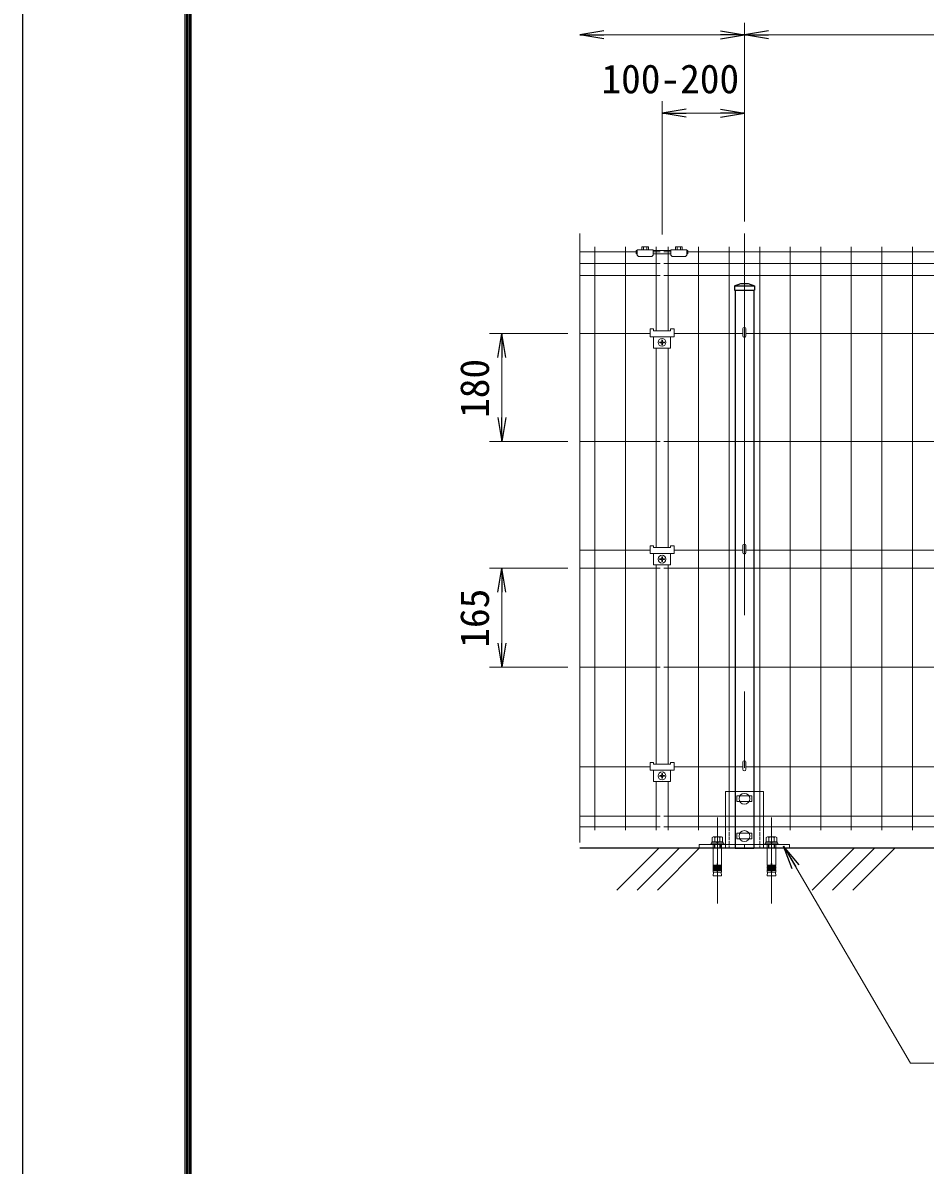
# Model space of a CAD drawing. Units: millimetres, scale not verified. Extents: x -396 to 8004, y -2970 to 2970.
# Drawn here: x -396 to 1104, y -451 to 1449 of the extents above; entities that cross this region are included whole.
import ezdxf
from ezdxf.enums import TextEntityAlignment as Align

# ---------------------------------------------------------------- set-up
doc = ezdxf.new("R2010")
doc.units = ezdxf.units.MM
doc.header["$LTSCALE"] = 20
doc.linetypes.add('DASHED', pattern=[7.5, 6, -1.5])
doc.linetypes.add('USER1', pattern=[50.8, 31.75, -6.35, 6.35, -6.35])
for name, color, linetype, lineweight in [('0-1_LAYER03', 7, 'Continuous', 25), ('0-2_D-STR-DIM', 7, 'Continuous', 13), ('0-3_D-STR3', 3, 'Continuous', 13), ('0-4_D-BMK', 2, 'USER1', 13), ('0-5_D-STR1', 1, 'Continuous', 25), ('0-6_D-STR2', 7, 'Continuous', 13), ('0-7_0', 7, 'Continuous', 25), ('0-8_D-STR-TXT', 7, 'Continuous', 25), ('0-B_D-DCR-HCH', 7, 'Continuous', 13), ('1-0_D-TTL', 7, 'Continuous', 25)]:
    doc.layers.add(name, color=color, linetype=linetype, lineweight=lineweight)
doc.styles.add('ＭＳ ゴシック', font='')
doc.styles.get('ＭＳ ゴシック').set_extended_font_data('MS Gothic')

# ---------------------------------------------------------------- blocks, each defined once
blk = doc.blocks.new('_Open')
at = {"layer": '0-7_0'}
blk.add_line((-20, 3.33), (0, 0), dxfattribs=at)
blk.add_lwpolyline([(-20, -3.33), (0, 0), (-20, 0)], dxfattribs=at)
blk = doc.blocks.new('ベースプレート部品\u3000正面図')
at = {"layer": '0-3_D-STR3', "linetype": 'DASHED'}
for p, q in [((16787, 48401.4), (16787, 46521.4)), ((17807, 48401.4), (17807, 46521.4)), ((16257, 46641.4), (16257, 46521.4)), ((16537, 46641.4), (16537, 46521.4)), ((16667, 46641.4), (16667, 46521.4)), ((17927, 46641.4), (17927, 46521.4)), ((18057, 46641.4), (18057, 46521.4)), ((18337, 46641.4), (18337, 46521.4))]:
    blk.add_line(p, q, dxfattribs=at)
at = {"layer": '0-3_D-STR3'}
for p, q in [((17546.8, 48256.4), (17046.7, 48256.4)), ((17046.7, 48256.4), (17046.7, 48066.4)), ((17546.7, 48256.4), (17546.7, 48066.4)), ((17927, 48401.4), (17927, 46641.4)), ((17546.7, 48066.4), (17046.8, 48066.4)), ((17546.8, 47016.4), (17046.7, 47016.4)), ((17046.7, 47016.4), (17046.7, 46826.4)), ((17546.7, 46826.4), (17046.8, 46826.4)), ((17546.7, 47016.4), (17546.7, 46826.4)), ((15797, 46641.4), (18797, 46641.4)), ((18797, 46641.4), (18797, 46521.4))]:
    blk.add_line(p, q, dxfattribs=at)
for points in [[(17927, 48401.4), (16667, 48401.4), (16667, 46641.4)], [(15797, 46641.4), (15797, 46521.4), (18797, 46521.4)]]:
    blk.add_lwpolyline(points, dxfattribs=at)

msp = doc.modelspace()

# ---------------------------------------------------------------- linework, layer by layer
at = {"layer": '0-1_LAYER03'}
msp.add_line((3058.95, 76.38), (529.97, 76.38), dxfattribs=at)
at = {"layer": '0-2_D-STR-DIM'}
for p, q in [((803.49, 1118.64), (803.49, 1448.64)), ((803.49, 1118.64), (803.49, 1448.64)), ((763.49, 1428.64), (569.97, 1428.64)), ((843.49, 1428.64), (2763.49, 1428.64)), ((666.56, 1096.78), (666.56, 1318.64)), ((803.49, 1118.64), (803.49, 1318.64)), ((706.56, 1298.64), (763.49, 1298.64)), ((529.97, 1098.64), (529.97, 85.56)), ((509.97, 932.38), (379.97, 932.38)), ((399.97, 892.38), (399.97, 792.38)), ((509.97, 752.38), (379.97, 752.38)), ((509.97, 542.08), (379.97, 542.08)), ((399.97, 502.08), (399.97, 417.08)), ((509.97, 377.08), (379.97, 377.08))]:
    msp.add_line(p, q, dxfattribs=at)
at = {"layer": '0-3_D-STR3'}
for p, q in [((623.52, 1064.55), (623.52, 1069.95)), ((623.52, 1069.95), (625.02, 1069.95)), ((623.52, 1064.55), (625.02, 1064.55)), ((625.02, 1071.55), (652.02, 1071.55)), ((625.02, 1071.55), (625.02, 1064.05)), ((633.02, 1071.55), (633.02, 1076.18)), ((633.02, 1071.55), (644.03, 1071.55)), ((633.52, 1071.55), (643.52, 1071.55)), ((634.39, 1076.55), (642.65, 1076.55)), ((635.77, 1071.55), (635.77, 1076.18)), ((641.28, 1071.55), (641.28, 1076.18)), ((644.03, 1076.18), (644.03, 1071.55)), ((652.02, 1071.55), (652.02, 1064.05)), ((652.02, 1069.95), (681.02, 1069.95)), ((652.02, 1064.55), (681.02, 1064.55)), ((681.02, 1071.55), (681.02, 1064.05)), ((681.02, 1071.55), (708.02, 1071.55)), ((689.01, 1071.55), (689.01, 1076.18)), ((689.01, 1071.55), (700.02, 1071.55)), ((689.52, 1071.55), (699.52, 1071.55)), ((689.52, 1071.55), (699.52, 1071.55)), ((690.39, 1076.55), (698.65, 1076.55)), ((691.76, 1071.55), (691.76, 1076.18)), ((697.27, 1071.55), (697.27, 1076.18)), ((700.02, 1076.18), (700.02, 1071.55)), ((708.02, 1071.55), (708.02, 1064.05)), ((708.02, 1069.95), (709.52, 1069.95)), ((708.02, 1064.55), (709.52, 1064.55)), ((709.52, 1069.95), (709.52, 1064.55)), ((629.02, 1060.05), (648.02, 1060.05)), ((685.02, 1060.05), (704.02, 1060.05)), ((646.53, 939.68), (646.53, 926.88)), ((646.53, 939.68), (652.53, 939.68)), ((680.53, 939.68), (686.53, 939.68)), ((680.53, 939.68), (680.53, 936.78)), ((686.53, 939.68), (686.53, 926.88)), ((800.89, 940.54), (800.89, 928.38)), ((806.09, 940.54), (806.09, 928.38)), ((646.53, 926.88), (686.53, 926.88)), ((652.53, 926.88), (652.53, 907.88)), ((663.06, 917.88), (665.06, 917.88)), ((663.06, 916.88), (665.06, 916.88)), ((666.06, 920.88), (666.06, 918.88)), ((666.06, 913.88), (666.06, 915.88)), ((667.06, 920.88), (667.06, 918.88)), ((667.06, 913.88), (667.06, 915.88)), ((670.06, 917.88), (668.06, 917.88)), ((670.06, 916.88), (668.06, 916.88)), ((680.53, 926.88), (680.53, 907.88)), ((652.53, 907.88), (680.53, 907.88)), ((646.53, 579.18), (646.53, 566.38)), ((646.53, 579.18), (652.53, 579.18)), ((680.53, 579.18), (686.53, 579.18)), ((680.53, 579.18), (680.53, 576.28)), ((686.53, 579.18), (686.53, 566.38)), ((800.89, 580.04), (800.89, 567.88)), ((806.09, 580.04), (806.09, 567.88)), ((646.53, 566.38), (686.53, 566.38)), ((652.53, 566.38), (652.53, 547.38)), ((663.06, 557.38), (665.06, 557.38)), ((663.06, 556.38), (665.06, 556.38)), ((666.06, 560.38), (666.06, 558.38)), ((666.06, 553.38), (666.06, 555.38)), ((667.06, 560.38), (667.06, 558.38)), ((667.06, 553.38), (667.06, 555.38)), ((670.06, 557.38), (668.06, 557.38)), ((670.06, 556.38), (668.06, 556.38)), ((680.53, 566.38), (680.53, 547.38)), ((652.53, 547.38), (680.53, 547.38)), ((646.53, 218.68), (646.53, 205.88)), ((646.53, 218.68), (652.53, 218.68)), ((680.53, 218.68), (686.53, 218.68)), ((680.53, 218.68), (680.53, 215.78)), ((686.53, 218.68), (686.53, 205.88)), ((800.89, 219.54), (800.89, 207.38)), ((806.09, 219.54), (806.09, 207.38)), ((646.53, 205.88), (686.53, 205.88)), ((652.53, 205.88), (652.53, 186.88)), ((663.06, 196.88), (665.06, 196.88)), ((663.06, 195.88), (665.06, 195.88)), ((666.06, 199.88), (666.06, 197.88)), ((666.06, 192.88), (666.06, 194.88)), ((667.06, 199.88), (667.06, 197.88)), ((667.06, 192.88), (667.06, 194.88)), ((670.06, 196.88), (668.06, 196.88)), ((670.06, 195.88), (668.06, 195.88)), ((680.53, 205.88), (680.53, 186.88)), ((652.53, 186.88), (680.53, 186.88)), ((749.68, 86.88), (749.68, 94.08)), ((765.41, 94.88), (751.78, 94.88)), ((753.48, 76.38), (753.48, 82.38)), ((754.08, 94.08), (754.08, 86.88)), ((754.28, 76.38), (754.28, 82.38)), ((757.23, 84.38), (759.73, 86.88)), ((762.68, 76.38), (762.68, 82.38)), ((762.88, 94.08), (762.88, 86.88)), ((763.48, 76.38), (763.48, 82.38)), ((767.28, 86.88), (767.28, 94.08)), ((839.68, 86.88), (839.68, 94.08)), ((855.41, 94.88), (841.78, 94.88)), ((843.48, 76.38), (843.48, 82.38)), ((844.08, 94.08), (844.08, 86.88)), ((844.28, 76.38), (844.28, 82.38)), ((847.23, 84.38), (849.73, 86.88)), ((852.68, 76.38), (852.68, 82.38)), ((852.88, 94.08), (852.88, 86.88)), ((853.48, 76.38), (853.48, 82.38)), ((857.28, 86.88), (857.28, 94.08)), ((758.11, 43.88), (751.28, 43.88)), ((758.11, 46.38), (751.48, 46.38)), ((758.11, 41.38), (751.48, 41.38)), ((758.11, 38.88), (751.48, 38.88)), ((758.11, 50.17), (758.11, 36.38)), ((758.86, 50.17), (758.86, 36.38)), ((758.86, 46.38), (765.48, 46.38)), ((758.86, 43.88), (765.48, 43.88)), ((758.86, 41.38), (765.48, 41.38)), ((758.86, 38.88), (765.48, 38.88)), ((848.11, 43.88), (841.28, 43.88)), ((848.11, 46.38), (841.48, 46.38)), ((848.11, 41.38), (841.48, 41.38)), ((848.11, 38.88), (841.48, 38.88)), ((848.11, 50.17), (848.11, 36.38)), ((848.86, 50.17), (848.86, 36.38)), ((848.86, 46.38), (855.48, 46.38)), ((848.86, 43.88), (855.48, 43.88)), ((848.86, 41.38), (855.48, 41.38)), ((848.86, 38.88), (855.48, 38.88))]:
    msp.add_line(p, q, dxfattribs=at)
for points in [[(652.53, 939.68), (652.53, 936.78), (680.53, 936.78)], [(652.53, 579.18), (652.53, 576.28), (680.53, 576.28)], [(652.53, 218.68), (652.53, 215.78), (680.53, 215.78)], [(749.28, 84.38), (749.28, 86.88), (767.68, 86.88), (767.68, 84.38)], [(758.86, 48.04), (765.48, 48.04), (765.48, 76.38), (751.48, 76.38), (751.48, 48.04), (758.11, 48.04)], [(839.28, 84.38), (839.28, 86.88), (857.68, 86.88), (857.68, 84.38)], [(848.86, 48.04), (855.48, 48.04), (855.48, 76.38), (841.48, 76.38), (841.48, 48.04), (848.11, 48.04)], [(751.8, 48.04), (751.48, 46.38), (751.48, 45.54), (758.11, 45.54)], [(751.8, 45.54), (751.48, 43.88), (751.48, 43.04), (758.11, 43.04)], [(751.8, 43.04), (751.48, 41.38), (751.48, 40.54), (758.11, 40.54)], [(765.17, 40.54), (765.48, 38.88), (765.48, 36.38), (751.48, 36.38), (751.48, 38.88), (751.8, 40.54)], [(765.17, 48.04), (765.48, 46.38), (765.48, 45.54), (758.86, 45.54)], [(765.17, 45.54), (765.48, 43.88), (765.48, 43.04), (758.86, 43.04)], [(765.17, 43.04), (765.48, 41.38), (765.48, 40.54), (758.86, 40.54)], [(841.8, 48.04), (841.48, 46.38), (841.48, 45.54), (848.11, 45.54)], [(841.8, 45.54), (841.48, 43.88), (841.48, 43.04), (848.11, 43.04)], [(841.8, 43.04), (841.48, 41.38), (841.48, 40.54), (848.11, 40.54)], [(855.17, 40.54), (855.48, 38.88), (855.48, 36.38), (841.48, 36.38), (841.48, 38.88), (841.8, 40.54)], [(855.17, 48.04), (855.48, 46.38), (855.48, 45.54), (848.86, 45.54)], [(855.17, 45.54), (855.48, 43.88), (855.48, 43.04), (848.86, 43.04)], [(855.17, 43.04), (855.48, 41.38), (855.48, 40.54), (848.86, 40.54)], [(764.96, 36.38), (765.48, 30.38), (751.48, 30.38), (752.01, 36.38)], [(765.48, 36.38), (758.8, 36.38), (751.48, 36.38)], [(854.96, 36.38), (855.48, 30.38), (841.48, 30.38), (842.01, 36.38)], [(855.48, 36.38), (848.8, 36.38), (841.48, 36.38)]]:
    msp.add_lwpolyline(points, dxfattribs=at)
for points in [[(768.98, 84.38), (768.98, 82.38), (747.98, 82.38), (747.98, 84.38)], [(858.98, 84.38), (858.98, 82.38), (837.98, 82.38), (837.98, 84.38)]]:
    msp.add_lwpolyline(points, close=True, dxfattribs=at)
for centre, radius in [((666.56, 917.38), 6.5), ((666.56, 556.88), 6.5), ((666.56, 196.38), 6.5), ((803.49, 158.37), 9), ((803.49, 96.38), 9)]:
    msp.add_circle(centre, radius, dxfattribs=at)
for centre, radius, start, end in [((629.02, 1064.05), 4, 180, 270), ((634.39, 1073.79), 2.75, 60, 120), ((638.52, 1066.09), 10.46, 74.73852, 105.26148), ((642.65, 1073.79), 2.75, 60, 120), ((648.02, 1064.05), 4, 270, 0), ((685.02, 1064.05), 4, 180, 270), ((690.39, 1073.79), 2.75, 60, 120), ((694.52, 1066.09), 10.46, 74.73852, 105.26148), ((698.65, 1073.79), 2.75, 60, 120), ((704.02, 1064.05), 4, 270, 0), ((663.06, 917.38), 0.5, 90.00001, 270), ((665.06, 918.88), 1, 270, 0.00001), ((665.06, 915.88), 1, 0, 90), ((666.56, 920.88), 0.5, 0, 179.99999), ((666.56, 913.88), 0.5, 180.00002, 0.00001), ((668.06, 918.88), 1, 180, 270), ((668.06, 915.88), 1, 90, 180), ((670.06, 917.38), 0.5, 270.00049, 90.00046), ((803.49, 928.38), 2.6, 180, 0), ((663.06, 556.88), 0.5, 90.00001, 270), ((665.06, 558.38), 1, 270, 0.00001), ((665.06, 555.38), 1, 0, 90), ((666.56, 560.38), 0.5, 0, 179.99999), ((666.56, 553.38), 0.5, 180.00002, 0.00001), ((668.06, 558.38), 1, 180, 270), ((668.06, 555.38), 1, 90, 180), ((670.06, 556.88), 0.5, 270.00049, 90.00046), ((803.49, 567.88), 2.6, 180, 0), ((663.06, 196.38), 0.5, 90.00001, 270), ((665.06, 197.88), 1, 270, 0.00001), ((665.06, 194.88), 1, 0, 90), ((666.56, 199.88), 0.5, 0, 179.99999), ((666.56, 192.88), 0.5, 180.00002, 0.00001), ((668.06, 197.88), 1, 180, 270), ((668.06, 194.88), 1, 90, 180), ((670.06, 196.38), 0.5, 270.00049, 90.00046), ((803.49, 207.38), 2.6, 180, 0), ((751.88, 91.46), 3.42, 49.96723, 130.03277), ((758.48, 82.38), 12.5, 69.39031, 110.60969), ((765.08, 91.52), 3.38, 49.3117, 130.6883), ((841.88, 91.46), 3.42, 49.96723, 130.03277), ((848.48, 82.38), 12.5, 69.39031, 110.60969), ((855.08, 91.52), 3.38, 49.3117, 130.6883), ((758.48, 50.17), 0.375, 0, 180), ((848.48, 50.17), 0.375, 0, 180)]:
    msp.add_arc(centre, radius, start, end, dxfattribs=at)
for centre in [(803.49, 940.53), (803.49, 580.03), (803.49, 219.53)]:
    msp.add_ellipse(centre, major_axis=(-2.6, 0), ratio=0.649974, start_param=3.1415927, end_param=6.2831853, dxfattribs=at)
at = {"layer": '0-4_D-BMK'}
for p, q in [((803.49, 1098.64), (803.49, 76.38)), ((758.48, 127.39), (758.48, -15.68)), ((848.48, 127.39), (848.48, -15.68))]:
    msp.add_line(p, q, dxfattribs=at)
at = {"layer": '0-5_D-STR1'}
for p, q in [((786.99, 1011.38), (797.49, 1015.38)), ((786.99, 1011.38), (819.99, 1011.38)), ((786.99, 1011.38), (786.99, 1004.38)), ((797.49, 1015.38), (809.49, 1015.38)), ((786.99, 1004.38), (819.99, 1004.38)), ((787.99, 1004.38), (787.99, 170.38)), ((818.99, 1004.38), (818.99, 170.38))]:
    msp.add_line(p, q, dxfattribs=at)
at = {"layer": '0-5_D-STR1', "linetype": 'DASHED'}
for p, q in [((787.99, 170.38), (787.99, 76.38)), ((818.99, 170.38), (818.99, 76.38)), ((787.99, 76.38), (818.99, 76.38))]:
    msp.add_line(p, q, dxfattribs=at)
at = {"layer": '0-5_D-STR1'}
msp.add_lwpolyline([(809.49, 1015.38), (819.99, 1011.38), (819.99, 1004.38)], dxfattribs=at)
at = {"layer": '0-6_D-STR2'}
for p, q in [((625.02, 1067.95), (529.97, 1067.95)), ((554.98, 1076.38), (554.98, 106.38)), ((605.75, 1076.38), (605.75, 106.38)), ((663.53, 1067.95), (652.02, 1067.95)), ((656.52, 1076.38), (656.52, 936.78)), ((681.02, 1067.95), (669.53, 1067.95)), ((676.55, 1076.38), (676.55, 936.78)), ((2625.04, 1067.95), (708.02, 1067.95)), ((727.32, 1076.38), (727.32, 106.38)), ((778.08, 1076.38), (778.08, 106.38)), ((828.85, 1076.38), (828.85, 106.38)), ((879.62, 1076.38), (879.62, 106.38)), ((930.39, 1076.38), (930.39, 106.38)), ((981.16, 1076.38), (981.16, 106.38)), ((1031.93, 1076.38), (1031.93, 106.38)), ((1082.7, 1076.38), (1082.7, 106.38)), ((663.53, 1048.38), (529.97, 1048.38)), ((2663.55, 1048.38), (669.53, 1048.38)), ((663.53, 1028.8), (529.97, 1028.8)), ((2663.55, 1028.8), (669.53, 1028.8)), ((646.53, 932.38), (529.97, 932.38)), ((800.89, 932.38), (686.53, 932.38)), ((2646.53, 932.38), (806.09, 932.38)), ((656.52, 907.88), (656.52, 576.28)), ((676.55, 907.88), (676.55, 576.28)), ((663.52, 752.38), (529.97, 752.38)), ((1513.73, 752.38), (669.55, 752.38)), ((646.53, 571.88), (529.97, 571.88)), ((800.89, 571.88), (686.53, 571.88)), ((2646.53, 571.88), (806.09, 571.88)), ((663.52, 542.08), (529.97, 542.08)), ((656.52, 547.38), (656.52, 215.78)), ((2663.55, 542.08), (669.55, 542.08)), ((676.55, 547.38), (676.55, 215.78)), ((663.52, 377.08), (529.97, 377.08)), ((2663.55, 377.08), (669.55, 377.08)), ((646.53, 211.38), (529.97, 211.38)), ((800.89, 211.38), (686.53, 211.38)), ((2646.5, 211.38), (806.09, 211.38)), ((656.52, 186.88), (656.52, 106.38)), ((676.55, 186.88), (676.55, 106.38)), ((663.53, 129.4), (529.97, 129.4)), ((2663.55, 129.4), (669.53, 129.4)), ((663.53, 111.78), (529.97, 111.78)), ((2663.55, 111.78), (669.53, 111.78))]:
    msp.add_line(p, q, dxfattribs=at)
at = {"layer": '0-8_D-STR-TXT', "lineweight": 13}
msp.add_lwpolyline([(1804.26, -281.55), (1079.67, -281.55), (869.53, 77.82)], dxfattribs=at)
at = {"layer": '0-B_D-DCR-HCH'}
for p, q in [((591.36, 6.6), (661.14, 76.38)), ((625.03, 6.6), (694.81, 76.38)), ((658.71, 6.6), (728.49, 76.38)), ((916.2, 6.6), (985.98, 76.38)), ((949.87, 6.6), (1019.65, 76.38)), ((983.55, 6.6), (1053.33, 76.38))]:
    msp.add_line(p, q, dxfattribs=at)
at = {"layer": '1-0_D-TTL', "color": 2}
msp.add_lwpolyline([(-396.06, 2970), (8003.94, 2970), (8003.94, -2970), (-396.06, -2970)], close=True, dxfattribs=at)
at = {"layer": '1-0_D-TTL'}
for points in [[(-126.06, 2750), (7733.94, 2750), (7733.94, -2750), (-126.06, -2750)], [(-123.56, 2747.5), (7731.44, 2747.5), (7731.44, -2747.5), (-123.56, -2747.5)], [(-121.06, 2745), (7728.94, 2745), (7728.94, -2745), (-121.06, -2745)], [(-118.56, 2742.5), (7726.44, 2742.5), (7726.44, -2742.5), (-118.56, -2742.5)], [(-116.06, 2740), (7723.94, 2740), (7723.94, -2740), (-116.06, -2740)]]:
    msp.add_lwpolyline(points, close=True, dxfattribs=at)

# ---------------------------------------------------------------- block references
at = {"layer": '0-2_D-STR-DIM', "xscale": 2, "yscale": 2}
for p, rotation in [((529.97, 1428.64), 180), ((803.49, 1428.64), 180), ((666.56, 1298.64), 180), ((399.97, 932.38), 90), ((399.97, 752.38), 270), ((399.97, 542.08), 90), ((399.97, 377.08), 270)]:
    msp.add_blockref('_Open', p, dxfattribs=dict(at, rotation=rotation))
at = {"layer": '0-2_D-STR-DIM'}
for name, p, xscale, yscale in [('_Open', (803.49, 1428.64), 2, 2), ('_Open', (803.49, 1298.64), 2, 2), ('ベースプレート部品\u3000正面図', (-61.36, -2249.7), 0.05, 0.05)]:
    msp.add_blockref(name, p, dxfattribs=dict(at, xscale=xscale, yscale=yscale))
at = {"layer": '0-8_D-STR-TXT', "xscale": 2, "yscale": 2, "rotation": 120.55489}
msp.add_blockref('_Open', (868.51, 79.54), dxfattribs=at)

# ---------------------------------------------------------------- texts
at = {"layer": '0-2_D-STR-DIM', "style": 'ＭＳ ゴシック'}
msp.add_text('100-200', height=48.09, dxfattribs=at).set_placement((565.71, 1317.26), align=Align.BOTTOM_LEFT)
for s, p in [('180', (393.23, 791.73)), ('165', (393.23, 409.58))]:
    msp.add_text(s, height=48.09, rotation=90, dxfattribs=at).set_placement(p, align=Align.BOTTOM_LEFT)

doc.saveas('drawing.dxf')
